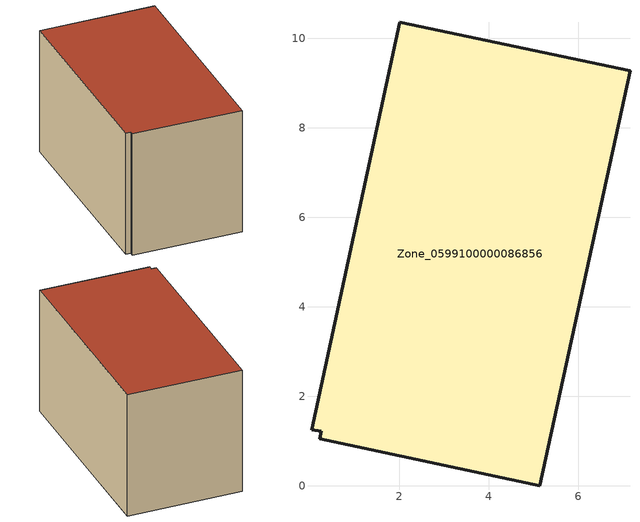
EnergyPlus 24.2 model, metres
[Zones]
Zone_0599100000086856
 floor ground (C_G): 0.22,1.05 0.25,1.22 0.03,1.26 2.01,10.36 7.15,9.27 5.13,0 z0
 wall outside (C_F): 7.15,9.27 2.01,10.36 0.03,1.26 0.25,1.22 0.22,1.05 5.13,0 7.15,9.27 z0:5.87
 roof outside (C_R): 0.25,1.22 0.22,1.05 5.13,0 7.15,9.27 2.01,10.36 0.03,1.26 z5.87
[BUILDING]
Pand.0599100000086856: North Axis=0; Terrain=City; Loads Convergence Tolerance Value=0.04; Temperature Convergence Tolerance Value=0.4; Solar Distribution=FullExterior; Maximum Number of Warmup Days=25; Minimum Number of Warmup Days=1
[Site:Location]
Rotterdam.The.Hague.AP_ZH_NLD Design_Conditions: Latitude=51.96; Longitude=4.45; Time Zone=1; Elevation=-4.5
[SITE:GROUNDTEMPERATURE:BUILDINGSURFACE]
18, 18, 18, 18, 18, 18, 18, 18, 18, 18, 18, 18
[MATERIAL] Thermal Absorptance=0.9; Solar Absorptance=0.7; Visible Absorptance=0.7
Name | Roughness | Thickness | Conductivity | Density | Specific Heat
G.TC.1975-1991 | MediumSmooth | 0.15 | 0.288461 | 540 | 1210
F.TC.1975-1991 | Rough | 0.3 | 0.230769 | 1920 | 840
R.TC.1975-1991 | MediumRough | 0.2 | 0.153846 | 1500 | 1000
[CONSTRUCTION]
C_G: G.TC.1975-1991
C_F: F.TC.1975-1991
C_R: R.TC.1975-1991
[ZONE]
Zone_0599100000086856: Type=1; Multiplier=1; Ceiling Height=Autocalculate; Volume=Autocalculate; Floor Area=autocalculate; Part of Total Floor Area=Yes
[ZONEINFILTRATION:DESIGNFLOWRATE]
Infil_Zone_0599100000086856: Zone or ZoneList or Space or SpaceList=Zone_0599100000086856; Schedule=AlwaysOn; Design Flow Rate Calculation Method=Flow/Area; Flow Rate per Floor Area=0.003; Constant Term Coefficient=1; Temperature Term Coefficient=0; Velocity Term Coefficient=0; Velocity Squared Term Coefficient=0
[HVACTEMPLATE:ZONE:IDEALLOADSAIRSYSTEM]
Zone_0599100000086856: Maximum Heating Supply Air Temperature=50; Minimum Cooling Supply Air Temperature=13; Maximum Heating Supply Air Humidity Ratio=0.0156; Minimum Cooling Supply Air Humidity Ratio=0.0077; Heating Limit=NoLimit; Cooling Limit=NoLimit; Dehumidification Control Type=ConstantSensibleHeatRatio; Cooling Sensible Heat Ratio=0.7; Dehumidification Setpoint=60; Humidification Control Type=None; Humidification Setpoint=30; Outdoor Air Method=None; Outdoor Air Flow Rate per Person=0.00944; Outdoor Air Flow Rate per Zone Floor Area=0; Outdoor Air Flow Rate per Zone=0; Demand Controlled Ventilation Type=None; Outdoor Air Economizer Type=NoEconomizer; Heat Recovery Type=None; Sensible Heat Recovery Effectiveness=0.7; Latent Heat Recovery Effectiveness=0.65
[ZONECONTROL:THERMOSTAT]
ThermostatControl_Zone_0599100000086856: Zone or ZoneList=Zone_0599100000086856; Control Type Schedule=DualSetpointControlType; Control 1=Thermostat_Zone_0599100000086856; Temperature Difference Between Cutout And Setpoint=0
[THERMOSTATSETPOINT:DUALSETPOINT]
Thermostat_Zone_0599100000086856: Heating Setpoint Temperature Schedule=HeatingSetpoint_Zone_0599100000086856; Cooling Setpoint Temperature Schedule=CoolingSetpoint_Zone_0599100000086856
[SCHEDULE:COMPACT]
HeatingSetpoint_Zone_0599100000086856: Through: 12/31, For: AllDays, Until: 24:00, 21
CoolingSetpoint_Zone_0599100000086856: Through: 12/31, For: AllDays, Until: 24:00, 24
DualSetpointControlType: Through: 12/31, For: AllDays, Until: 24:00, 4
AlwaysOn: Through: 12/31, For: AllDays, Until: 24:00, 1
